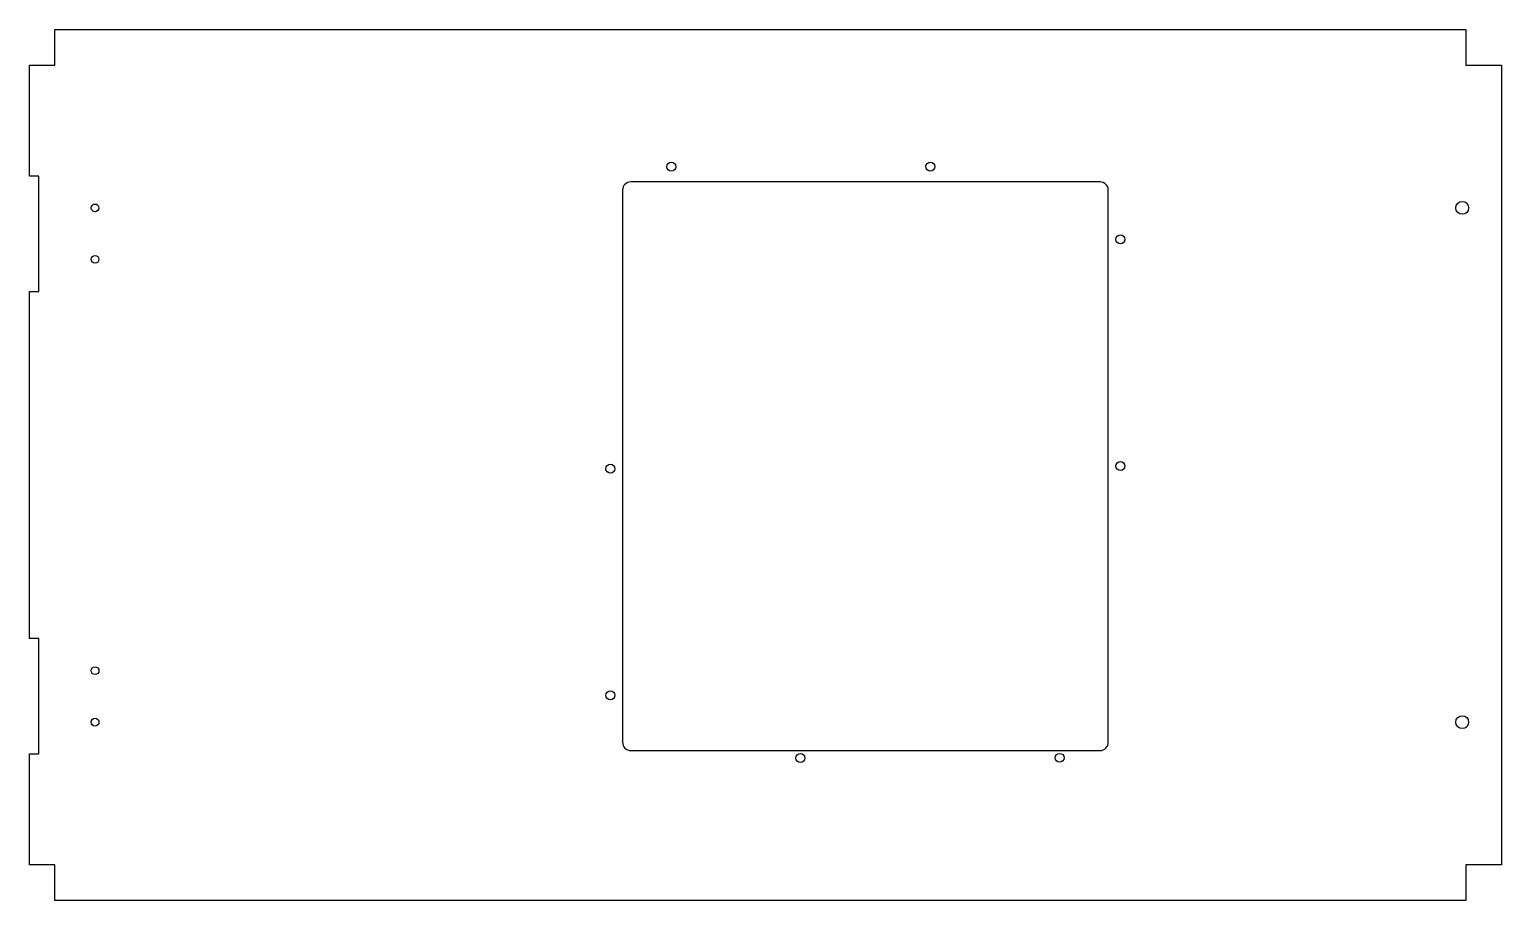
# Model space of a CAD drawing. Header units: inches. Extents: x -17.8 to 18, y -10.6 to 10.6.
import ezdxf

# ---------------------------------------------------------------- set-up
doc = ezdxf.new("R2010")
doc.units = ezdxf.units.IN
doc.header["$MEASUREMENT"] = 0

msp = doc.modelspace()

# ---------------------------------------------------------------- linework, layer by layer
at = {"color": 7, "linetype": 'Continuous', "lineweight": 25}
for p, q in [((-17.155, 9.72), (-17.155, 10.586)), ((-17.155, 10.586), (17.155, 10.586)), ((17.155, 10.586), (17.155, 9.72)), ((-17.771, 7.02), (-17.771, 9.72)), ((-17.771, 9.72), (-17.155, 9.72)), ((17.155, 9.72), (18.021, 9.72)), ((18.021, 9.72), (18.021, -9.72)), ((-17.541, 7.02), (-17.771, 7.02)), ((-17.541, 4.22), (-17.541, 7.02)), ((8.26, 6.88), (-3.15, 6.88)), ((-3.35, 6.68), (-3.35, -6.74)), ((8.46, -6.74), (8.46, 6.68)), ((-17.771, -4.22), (-17.771, 4.22)), ((-17.771, 4.22), (-17.541, 4.22)), ((-17.541, -4.22), (-17.771, -4.22)), ((-17.541, -7.02), (-17.541, -4.22)), ((-17.771, -9.72), (-17.771, -7.02)), ((-17.771, -7.02), (-17.541, -7.02)), ((-3.15, -6.94), (8.26, -6.94)), ((-17.155, -9.72), (-17.771, -9.72)), ((-17.155, -10.586), (-17.155, -9.72)), ((18.021, -9.72), (17.155, -9.72)), ((17.155, -9.72), (17.155, -10.586)), ((17.155, -10.586), (-17.155, -10.586))]:
    msp.add_line(p, q, dxfattribs=at)
for centre, radius in [((-2.165, 7.25), 0.109), ((4.135, 7.253), 0.109), ((-16.175, 6.25), 0.0935), ((17.065, 6.25), 0.156), ((8.755, 5.483), 0.109), ((-16.175, 5), 0.0935), ((-3.645, -0.09), 0.109), ((8.755, -0.027), 0.109), ((-16.175, -5), 0.095), ((-3.645, -5.6), 0.109), ((-16.175, -6.25), 0.095), ((17.065, -6.25), 0.156), ((0.975, -7.12), 0.109), ((7.275, -7.117), 0.109)]:
    msp.add_circle(centre, radius, dxfattribs=at)
for centre, start, end in [((-3.15, 6.68), 90, 180), ((8.26, 6.68), 0, 90), ((-3.15, -6.74), 180, 270), ((8.26, -6.74), 270, 0)]:
    msp.add_arc(centre, 0.2, start, end, dxfattribs=at)

doc.saveas('drawing.dxf')
